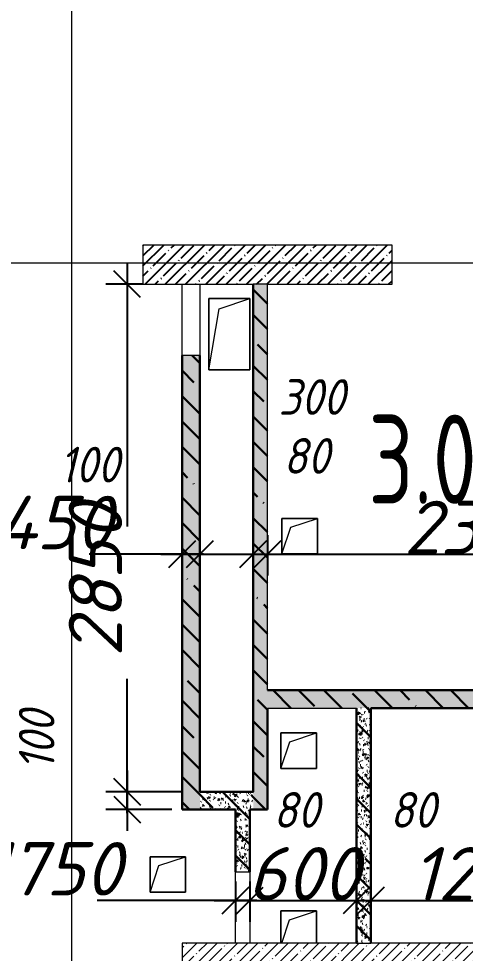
# Model space of a CAD drawing. Header units: millimetres. Extents: x 12986 to 523328, y -9759 to 30092.
# Drawn here: x 461593 to 464102, y 53 to 5302 of the extents above; entities that cross this region are included whole.
import ezdxf

# ---------------------------------------------------------------- set-up
doc = ezdxf.new("R2010")
doc.units = ezdxf.units.MM
for name, color, linetype, lineweight in [('0) ПГП', 1, 'Continuous', 30), ('2) Расчет', 1, 'Continuous', 30), ('4) ПГП красный расчет', 12, 'Continuous', 30), ('A-ANNO-DIMS', 7, 'Continuous', 9), ('A-AREA-IDEN', 7, 'Continuous', 9), ('A-FLOR', 7, 'Continuous', 9), ('A-GENM', 7, 'Continuous', 9), ('A-WALL-6', 18, 'Continuous', 13), ('A-WALL-FNSH-4', 250, 'Continuous', 13), ('I-WALL', 7, 'Continuous', 5), ('Оси-1', 7, 'Continuous', 20)]:
    doc.layers.add(name, color=color, linetype=linetype, lineweight=lineweight)
doc.layers.add('A-WALL-3', color=7, linetype='Continuous', lineweight=5, true_color=0x000000)
doc.layers.add('A-WALL-PATT-2', color=7, linetype='Continuous', lineweight=5, true_color=0xce0000)
doc.styles.add('ISOCPEUR_I_2', font='isocpeui.ttf', dxfattribs={"height": 300})
doc.styles.add('ISOCPEUR_I_3', font='isocpeui.ttf', dxfattribs={"width": 0.9, "height": 200})
doc.styles.add('СПДС', font='ГОСТ тип А.ttf', dxfattribs={"width": 0.9})
doc.dimstyles.new('ISO-2_0_0_9К_СРЕДНИЙ', dxfattribs={"dimscale": 304.8, "dimtxt": 199.196235, "dimasz": 0.492126, "dimexe": 0.393701, "dimexo": 0, "dimgap": 0, "dimtad": 1, "dimdec": 0, "dimzin": 0, "dimdsep": 46, "dimtxsty": 'ISOCPEUR_I_2', "dimblk1": 'OBLIQUE', "dimblk2": 'OBLIQUE', "dimsah": 1, "dimcen": 0.09, "dimdle": 0.393701, "dimazin": 0, "dimtfac": 1, "dimtdec": 4, "dimtix": 1, "dimtmove": 2, "dimatfit": 3, "dimfxl": 1, "dimtvp": 1, "dimtolj": 1, "dimtzin": 0, "dimarcsym": 2})
doc.dimstyles.new('ISO-2_0_0_9К_СРЕДНИЙ_1', dxfattribs={"dimscale": 304.8, "dimtxt": 199.196235, "dimasz": 0.492126, "dimexe": 0.393701, "dimexo": 0, "dimgap": 0, "dimtad": 1, "dimdec": 0, "dimzin": 0, "dimdsep": 46, "dimtxsty": 'ISOCPEUR_I_3', "dimblk1": 'OBLIQUE', "dimblk2": 'OBLIQUE', "dimsah": 1, "dimcen": 0.09, "dimdle": 0.393701, "dimazin": 0, "dimtfac": 1, "dimtdec": 4, "dimtix": 1, "dimtmove": 2, "dimatfit": 3, "dimfxl": 1, "dimtvp": 1, "dimtolj": 1, "dimtzin": 0, "dimarcsym": 2})
doc.dimstyles.new('ISO-2_0_0_9К_СРЕДНИЙ_2', dxfattribs={"dimscale": 304.8, "dimtxt": 199.196235, "dimasz": 0.492126, "dimexe": 0.393701, "dimexo": 0, "dimgap": 0, "dimtad": 1, "dimdec": 0, "dimzin": 0, "dimdsep": 46, "dimtxsty": 'ISOCPEUR_I_2', "dimblk1": 'OBLIQUE', "dimblk2": 'OBLIQUE', "dimsah": 1, "dimcen": 0.09, "dimdle": 0.393701, "dimazin": 0, "dimtfac": 1, "dimtdec": 4, "dimtix": 1, "dimtmove": 0, "dimatfit": 3, "dimfxl": 1, "dimtvp": 1, "dimtolj": 1, "dimtzin": 0, "dimarcsym": 2})
pattern_1 = [(45, (395430.81, -3869.25), (-57.02463, 57.02463), []), (45, (395487.83, -3869.25), (-57.02463, 57.02463), [100.806, -20.161, 3.353, -16.808])]
pattern_2 = [(50, (395430.81, -3869.254), (72.873764, -6.37607), [7.62, -83.82]), (355, (395430.81, -3869.25), (-14.09699, 76.42244), [6.096, -67.056]), (100.451, (395436.88, -3869.785), (58.776964, 70.04687), [6.476, -71.236]), (46.184, (395430.81, -3848.93), (108.43142, -16.81745), [11.43, -125.73]), (96.636, (395439.84, -3850.33), (94.961, 98.97089), [9.714, -106.854]), (351.184, (395430.81, -3848.93), (94.96227, 98.97018), [9.144, -100.584]), (21, (395440.97, -3854.014), (60.64565, -40.90654), [7.62, -83.82]), (326, (395440.97, -3854.01), (24.72083, 73.67493), [6.096, -67.056]), (71.451, (395446.02, -3857.42), (85.36689, 32.76874), [6.476, -71.236]), (37.5, (395430.809, -3869.254), (1.235525, 33.8224325), [3.353, -62.89, 3.353, -64.719, -67.31]), (37.5, (395430.809, -3869.254), (1.235525, 33.8224325), [-134.315, 3.353, -63.957]), (7.5, (395430.81, -3869.254), (26.728146, 40.07255), [3.353, -35.458, 3.353, -61.366, -25.654]), (7.5, (395430.81, -3869.254), (26.728146, 40.07255), [-103.53, 3.353, -22.301]), (327.5, (395408.152, -3869.254), (54.236318, -2.292117), [3.353, -22.047, 3.353, -75.895, -105.156]), (327.5, (395408.152, -3869.254), (54.236318, -2.292117), [-104.648, 3.353, -101.803]), (317.5, (395397.99, -3869.254), (59.25158, 10.17014), [3.353, -29.667, 3.353, -49.276, -74.676]), (317.5, (395397.99, -3869.254), (59.25158, 10.17014), [-85.649, 3.353, -71.323])]
pattern_3 = [(135, (395430.8, -3869.25), (-142.5612, -142.5612), []), (135, (395573.37, -3869.25), (-142.5612, -142.5612), [252.016, -50.403, 3.353, -47.05])]

# ---------------------------------------------------------------- blocks, each defined once
blk = doc.blocks.new('AR_Отверстие прямоугольное _в плите_ - AR_Отверстие прямоугольное _в плите_-V24-АР1_1_Кладочный план 3 этажа')
at = {"layer": 'A-GENM'}
for p, q in [((100, 100), (-100, 100)), ((-100, 100), (-100, -100)), ((-50, 50), (100, 100)), ((100, -100), (100, 100)), ((-100, -100), (-50, 50)), ((-100, -100), (100, -100))]:
    blk.add_line(p, q, dxfattribs=at)
blk = doc.blocks.new('AR_Отверстие прямоугольное _в плите_ - AR_Отверстие прямоугольное _в плите_-24547599-АР1_1_Кладочный план 3 этажа')
at = {"layer": 'A-GENM'}
for p, q in [((100, 97.5), (-100, 97.5)), ((-100, 97.5), (-100, -82.5)), ((-51.2, 48.8), (100, 97.5)), ((100, -82.5), (100, 97.5)), ((-95, -82.5), (-51.2, 48.8))]:
    blk.add_line(p, q, dxfattribs=at)
blk = doc.blocks.new('AR_Отверстие прямоугольное _в плите_ - AR_Отверстие прямоугольное _в плите_-24504815-АР1_1_Кладочный план 3 этажа')
at = {"layer": 'A-GENM'}
for p, q in [((115, 200), (-115, 200)), ((-115, 200), (-115, -200)), ((-57.5, 142.5), (115, 200)), ((115, -200), (115, 200)), ((-115, -200), (-57.5, 142.5)), ((-115, -200), (115, -200))]:
    blk.add_line(p, q, dxfattribs=at)
blk = doc.blocks.new('_Oblique')
at = {"color": 0, "linetype": 'ByBlock', "lineweight": -2}
blk.add_line((-0.5, -0.5), (0.5, 0.5), dxfattribs=at)
blk = doc.blocks.new('*D3532')
at = {"layer": 'A-ANNO-DIMS', "color": 0, "lineweight": -2, "transparency": 16777216}
for p, q in [((461060.8, 455.9), (461060.8, 229.8)), ((462810.8, 455.9), (462810.8, 229.8)), ((460940.8, 349.8), (461296.4, 349.8)), ((462930.8, 349.8), (462033.5, 349.8))]:
    blk.add_line(p, q, dxfattribs=at)
at = {"layer": 'Defpoints', "color": 0, "transparency": 16777216}
for p in [(461060.8, 455.9), (462810.8, 455.9), (462810.8, 349.8)]:
    blk.add_point(p, dxfattribs=at)
at = {"layer": 'A-ANNO-DIMS', "color": 0, "lineweight": -2, "transparency": 16777216, "xscale": 150, "yscale": 150, "zscale": 150, "rotation": 180}
blk.add_blockref('_Oblique', (461060.8, 349.8), dxfattribs=at)
at = {"layer": 'A-ANNO-DIMS', "color": 0, "lineweight": -2, "transparency": 16777216, "xscale": 150, "yscale": 150, "zscale": 150}
blk.add_blockref('_Oblique', (462810.8, 349.8), dxfattribs=at)
at = {"layer": 'A-ANNO-DIMS', "color": 0, "transparency": 16777216, "insert": (461384.6, 677.8), "char_height": 300, "width": 560.814, "attachment_point": 1, "line_spacing_factor": 1.149209, "style": 'ISOCPEUR_I_2'}
blk.add_mtext('\\A1;1750', dxfattribs=at)
blk = doc.blocks.new('*D3533')
at = {"layer": 'A-ANNO-DIMS', "color": 0, "lineweight": -2, "transparency": 16777216}
for p, q in [((462810.8, 455.9), (462810.8, 229.8)), ((462890.8, 455.9), (462890.8, 229.8)), ((462690.8, 349.8), (463010.8, 349.8))]:
    blk.add_line(p, q, dxfattribs=at)
at = {"layer": 'Defpoints', "color": 0, "transparency": 16777216}
for p in [(462810.8, 455.9), (462890.8, 455.9), (462890.8, 349.8)]:
    blk.add_point(p, dxfattribs=at)
at = {"layer": 'A-ANNO-DIMS', "color": 0, "lineweight": -2, "transparency": 16777216, "xscale": 150, "yscale": 150, "zscale": 150, "rotation": 180}
blk.add_blockref('_Oblique', (462810.8, 349.8), dxfattribs=at)
at = {"layer": 'A-ANNO-DIMS', "color": 0, "lineweight": -2, "transparency": 16777216, "xscale": 150, "yscale": 150, "zscale": 150}
blk.add_blockref('_Oblique', (462890.8, 349.8), dxfattribs=at)
at = {"layer": 'A-ANNO-DIMS', "color": 0, "transparency": 16777216, "insert": (463022.8, 958.6), "char_height": 200, "width": 303.391, "attachment_point": 1, "line_spacing_factor": 1.149209, "style": 'ISOCPEUR_I_3'}
blk.add_mtext('\\A1;80', dxfattribs=at)
blk = doc.blocks.new('*D3534')
at = {"layer": 'A-ANNO-DIMS', "color": 0, "lineweight": -2, "transparency": 16777216}
for p, q in [((462890.8, 455.9), (462890.8, 229.8)), ((463490.8, 455.9), (463490.8, 229.8)), ((462890.8, 349.8), (462740.8, 349.8)), ((462890.8, 349.8), (463490.8, 349.8)), ((463490.8, 349.8), (463640.8, 349.8))]:
    blk.add_line(p, q, dxfattribs=at)
at = {"layer": 'Defpoints', "color": 0, "transparency": 16777216}
for p in [(462890.8, 455.9), (463490.8, 455.9), (463490.8, 349.8)]:
    blk.add_point(p, dxfattribs=at)
at = {"layer": 'A-ANNO-DIMS', "color": 0, "lineweight": -2, "transparency": 16777216, "xscale": 150, "yscale": 150, "zscale": 150}
blk.add_blockref('_Oblique', (462890.8, 349.8), dxfattribs=at)
at = {"layer": 'A-ANNO-DIMS', "color": 0, "lineweight": -2, "transparency": 16777216, "xscale": 150, "yscale": 150, "zscale": 150, "rotation": 180}
blk.add_blockref('_Oblique', (463490.8, 349.8), dxfattribs=at)
at = {"layer": 'A-ANNO-DIMS', "color": 0, "transparency": 16777216, "insert": (463190.8, 499.8), "char_height": 300, "width": 455.087, "attachment_point": 5, "style": 'ISOCPEUR_I_2'}
blk.add_mtext('\\A1;600', dxfattribs=at)
blk = doc.blocks.new('*D3535')
at = {"layer": 'A-ANNO-DIMS', "color": 0, "lineweight": -2, "transparency": 16777216}
for p, q in [((463490.8, 455.9), (463490.8, 229.8)), ((463570.8, 455.9), (463570.8, 229.8)), ((463370.8, 349.8), (463690.8, 349.8))]:
    blk.add_line(p, q, dxfattribs=at)
at = {"layer": 'Defpoints', "color": 0, "transparency": 16777216}
for p in [(463490.8, 455.9), (463570.8, 455.9), (463570.8, 349.8)]:
    blk.add_point(p, dxfattribs=at)
at = {"layer": 'A-ANNO-DIMS', "color": 0, "lineweight": -2, "transparency": 16777216, "xscale": 150, "yscale": 150, "zscale": 150, "rotation": 180}
blk.add_blockref('_Oblique', (463490.8, 349.8), dxfattribs=at)
at = {"layer": 'A-ANNO-DIMS', "color": 0, "lineweight": -2, "transparency": 16777216, "xscale": 150, "yscale": 150, "zscale": 150}
blk.add_blockref('_Oblique', (463570.8, 349.8), dxfattribs=at)
at = {"layer": 'A-ANNO-DIMS', "color": 0, "transparency": 16777216, "insert": (463677.8, 958.6), "char_height": 200, "width": 303.391, "attachment_point": 1, "line_spacing_factor": 1.149209, "style": 'ISOCPEUR_I_3'}
blk.add_mtext('\\A1;80', dxfattribs=at)
blk = doc.blocks.new('*D3536')
at = {"layer": 'A-ANNO-DIMS', "color": 0, "lineweight": -2, "transparency": 16777216}
for p, q in [((463570.8, 455.9), (463570.8, 229.8)), ((464790.8, 455.9), (464790.8, 229.8)), ((463450.8, 349.8), (464910.8, 349.8))]:
    blk.add_line(p, q, dxfattribs=at)
at = {"layer": 'Defpoints', "color": 0, "transparency": 16777216}
for p in [(463570.8, 455.9), (464790.8, 455.9), (464790.8, 349.8)]:
    blk.add_point(p, dxfattribs=at)
at = {"layer": 'A-ANNO-DIMS', "color": 0, "lineweight": -2, "transparency": 16777216, "xscale": 150, "yscale": 150, "zscale": 150, "rotation": 180}
blk.add_blockref('_Oblique', (463570.8, 349.8), dxfattribs=at)
at = {"layer": 'A-ANNO-DIMS', "color": 0, "lineweight": -2, "transparency": 16777216, "xscale": 150, "yscale": 150, "zscale": 150}
blk.add_blockref('_Oblique', (464790.8, 349.8), dxfattribs=at)
at = {"layer": 'A-ANNO-DIMS', "color": 0, "transparency": 16777216, "insert": (464180.8, 499.8), "char_height": 300, "width": 560.814, "attachment_point": 5, "style": 'ISOCPEUR_I_2'}
blk.add_mtext('\\A1;1220', dxfattribs=at)
blk = doc.blocks.new('*D3879')
at = {"layer": 'A-ANNO-DIMS', "color": 0, "lineweight": -2, "transparency": 16777216}
for p, q in [((462201.5, 3930.7), (462201.5, 2449.7)), ((462290.8, 3810.7), (462081.5, 3810.7)), ((462201.5, 840.7), (462201.5, 1594.9)), ((462507.8, 960.7), (462081.5, 960.7))]:
    blk.add_line(p, q, dxfattribs=at)
at = {"layer": 'Defpoints', "color": 0, "transparency": 16777216}
for p in [(462290.8, 3810.7), (462201.5, 960.7), (462507.8, 960.7)]:
    blk.add_point(p, dxfattribs=at)
at = {"layer": 'A-ANNO-DIMS', "color": 0, "lineweight": -2, "transparency": 16777216, "xscale": 150, "yscale": 150, "zscale": 150}
for p, rotation in [((462201.5, 3810.7), 90), ((462201.5, 960.7), 270)]:
    blk.add_blockref('_Oblique', p, dxfattribs=dict(at, rotation=rotation))
at = {"layer": 'A-ANNO-DIMS', "color": 0, "transparency": 16777216, "insert": (461873.5, 1718.9), "char_height": 300, "width": 606.782, "attachment_point": 1, "rotation": 90, "line_spacing_factor": 1.149209, "style": 'ISOCPEUR_I_2'}
blk.add_mtext('\\A1;2850', dxfattribs=at)
blk = doc.blocks.new('*D3880')
at = {"layer": 'A-ANNO-DIMS', "color": 0, "lineweight": -2, "transparency": 16777216}
for p, q in [((462201.5, 1080.7), (462201.5, 740.7)), ((462507.8, 960.7), (462081.5, 960.7)), ((462453.7, 860.7), (462081.5, 860.7))]:
    blk.add_line(p, q, dxfattribs=at)
at = {"layer": 'Defpoints', "color": 0, "transparency": 16777216}
for p in [(462507.8, 960.7), (462201.5, 860.7), (462453.7, 860.7)]:
    blk.add_point(p, dxfattribs=at)
at = {"layer": 'A-ANNO-DIMS', "color": 0, "lineweight": -2, "transparency": 16777216, "xscale": 150, "yscale": 150, "zscale": 150}
for p, rotation in [((462201.5, 960.7), 90), ((462201.5, 860.7), 270)]:
    blk.add_blockref('_Oblique', p, dxfattribs=dict(at, rotation=rotation))
at = {"layer": 'A-ANNO-DIMS', "color": 0, "transparency": 16777216, "insert": (461593.6, 1079.8), "char_height": 200, "width": 409.118, "attachment_point": 1, "rotation": 90, "line_spacing_factor": 1.149209, "style": 'ISOCPEUR_I_3'}
blk.add_mtext('\\A1;100', dxfattribs=at)
blk = doc.blocks.new('*D3881')
at = {"layer": 'A-ANNO-DIMS', "color": 0, "lineweight": -2, "transparency": 16777216}
for p, q in [((461060.8, 2400.7), (461060.8, 2174.6)), ((462510.8, 2400.7), (462510.8, 2174.6)), ((460940.8, 2294.6), (461221.3, 2294.6)), ((462630.8, 2294.6), (461989.2, 2294.6))]:
    blk.add_line(p, q, dxfattribs=at)
at = {"layer": 'Defpoints', "color": 0, "transparency": 16777216}
for p in [(461060.8, 2400.7), (462510.8, 2400.7), (462510.8, 2294.6)]:
    blk.add_point(p, dxfattribs=at)
at = {"layer": 'A-ANNO-DIMS', "color": 0, "lineweight": -2, "transparency": 16777216, "xscale": 150, "yscale": 150, "zscale": 150, "rotation": 180}
blk.add_blockref('_Oblique', (461060.8, 2294.6), dxfattribs=at)
at = {"layer": 'A-ANNO-DIMS', "color": 0, "lineweight": -2, "transparency": 16777216, "xscale": 150, "yscale": 150, "zscale": 150}
blk.add_blockref('_Oblique', (462510.8, 2294.6), dxfattribs=at)
at = {"layer": 'A-ANNO-DIMS', "color": 0, "transparency": 16777216, "insert": (461315.6, 2622.6), "char_height": 300, "width": 579.201, "attachment_point": 1, "line_spacing_factor": 1.149209, "style": 'ISOCPEUR_I_2'}
blk.add_mtext('\\A1;1450', dxfattribs=at)
blk = doc.blocks.new('*D3882')
at = {"layer": 'A-ANNO-DIMS', "color": 0, "lineweight": -2, "transparency": 16777216}
for p, q in [((462510.8, 2400.7), (462510.8, 2174.6)), ((462610.8, 2400.7), (462610.8, 2174.6)), ((462390.8, 2294.6), (462730.8, 2294.6))]:
    blk.add_line(p, q, dxfattribs=at)
at = {"layer": 'Defpoints', "color": 0, "transparency": 16777216}
for p in [(462510.8, 2400.7), (462610.8, 2400.7), (462610.8, 2294.6)]:
    blk.add_point(p, dxfattribs=at)
at = {"layer": 'A-ANNO-DIMS', "color": 0, "lineweight": -2, "transparency": 16777216, "xscale": 150, "yscale": 150, "zscale": 150, "rotation": 180}
blk.add_blockref('_Oblique', (462510.8, 2294.6), dxfattribs=at)
at = {"layer": 'A-ANNO-DIMS', "color": 0, "lineweight": -2, "transparency": 16777216, "xscale": 150, "yscale": 150, "zscale": 150}
blk.add_blockref('_Oblique', (462610.8, 2294.6), dxfattribs=at)
at = {"layer": 'A-ANNO-DIMS', "color": 0, "transparency": 16777216, "insert": (461821.4, 2897.8), "char_height": 200, "width": 409.118, "attachment_point": 1, "line_spacing_factor": 1.149209, "style": 'ISOCPEUR_I_3'}
blk.add_mtext('\\A1;100', dxfattribs=at)
blk = doc.blocks.new('*D3883')
at = {"layer": 'A-ANNO-DIMS', "color": 0, "lineweight": -2, "transparency": 16777216}
for p, q in [((462610.8, 2400.7), (462610.8, 2174.6)), ((462910.8, 2400.7), (462910.8, 2174.6)), ((462490.8, 2294.6), (463030.8, 2294.6))]:
    blk.add_line(p, q, dxfattribs=at)
at = {"layer": 'Defpoints', "color": 0, "transparency": 16777216}
for p in [(462610.8, 2400.7), (462910.8, 2400.7), (462910.8, 2294.6)]:
    blk.add_point(p, dxfattribs=at)
at = {"layer": 'A-ANNO-DIMS', "color": 0, "lineweight": -2, "transparency": 16777216, "xscale": 150, "yscale": 150, "zscale": 150, "rotation": 180}
blk.add_blockref('_Oblique', (462610.8, 2294.6), dxfattribs=at)
at = {"layer": 'A-ANNO-DIMS', "color": 0, "lineweight": -2, "transparency": 16777216, "xscale": 150, "yscale": 150, "zscale": 150}
blk.add_blockref('_Oblique', (462910.8, 2294.6), dxfattribs=at)
at = {"layer": 'A-ANNO-DIMS', "color": 0, "transparency": 16777216, "insert": (463052.5, 3277.6), "char_height": 200, "width": 455.087, "attachment_point": 1, "line_spacing_factor": 1.149209, "style": 'ISOCPEUR_I_3'}
blk.add_mtext('\\A1;300', dxfattribs=at)
blk = doc.blocks.new('*D3884')
at = {"layer": 'A-ANNO-DIMS', "color": 0, "lineweight": -2, "transparency": 16777216}
for p, q in [((462910.8, 2400.7), (462910.8, 2174.6)), ((462990.8, 2400.7), (462990.8, 2174.6)), ((462790.8, 2294.6), (463110.8, 2294.6))]:
    blk.add_line(p, q, dxfattribs=at)
at = {"layer": 'Defpoints', "color": 0, "transparency": 16777216}
for p in [(462910.8, 2400.7), (462990.8, 2400.7), (462990.8, 2294.6)]:
    blk.add_point(p, dxfattribs=at)
at = {"layer": 'A-ANNO-DIMS', "color": 0, "lineweight": -2, "transparency": 16777216, "xscale": 150, "yscale": 150, "zscale": 150, "rotation": 180}
blk.add_blockref('_Oblique', (462910.8, 2294.6), dxfattribs=at)
at = {"layer": 'A-ANNO-DIMS', "color": 0, "lineweight": -2, "transparency": 16777216, "xscale": 150, "yscale": 150, "zscale": 150}
blk.add_blockref('_Oblique', (462990.8, 2294.6), dxfattribs=at)
at = {"layer": 'A-ANNO-DIMS', "color": 0, "transparency": 16777216, "insert": (463079.5, 2946.6), "char_height": 200, "width": 303.391, "attachment_point": 1, "line_spacing_factor": 1.149209, "style": 'ISOCPEUR_I_3'}
blk.add_mtext('\\A1;80', dxfattribs=at)
blk = doc.blocks.new('*D3885')
at = {"layer": 'A-ANNO-DIMS', "color": 0, "lineweight": -2, "transparency": 16777216}
for p, q in [((462990.8, 2400.7), (462990.8, 2174.6)), ((465370.8, 2400.7), (465370.8, 2174.6)), ((462870.8, 2294.6), (465490.8, 2294.6))]:
    blk.add_line(p, q, dxfattribs=at)
at = {"layer": 'Defpoints', "color": 0, "transparency": 16777216}
for p in [(462990.8, 2400.7), (465370.8, 2400.7), (465370.8, 2294.6)]:
    blk.add_point(p, dxfattribs=at)
at = {"layer": 'A-ANNO-DIMS', "color": 0, "lineweight": -2, "transparency": 16777216, "xscale": 150, "yscale": 150, "zscale": 150, "rotation": 180}
blk.add_blockref('_Oblique', (462990.8, 2294.6), dxfattribs=at)
at = {"layer": 'A-ANNO-DIMS', "color": 0, "lineweight": -2, "transparency": 16777216, "xscale": 150, "yscale": 150, "zscale": 150}
blk.add_blockref('_Oblique', (465370.8, 2294.6), dxfattribs=at)
at = {"layer": 'A-ANNO-DIMS', "color": 0, "transparency": 16777216, "insert": (464180.8, 2444.6), "char_height": 300, "width": 606.782, "attachment_point": 5, "style": 'ISOCPEUR_I_2'}
blk.add_mtext('\\A1;2380', dxfattribs=at)

msp = doc.modelspace()

# ---------------------------------------------------------------- hatches: boundary and pattern name
h = msp.add_hatch()
h.set_pattern_fill('FP_4', color=256, style=0, pattern_type=2)
h.set_pattern_definition(pattern_1)
h.paths.add_polyline_path([(463690.80855, 3810.74642), (463690.80855, 4030.74642), (462290.80853, 4030.74642), (462290.80853, 3810.74642), (462990.80853, 3810.74642)], flags=0)
h.paths.add_polyline_path([(467290.80854, 3810.74642), (467290.80854, 4030.74642), (467090.80854, 4030.74642), (467090.80854, 3810.74642)], flags=0)
h.paths.add_polyline_path([(466140.80854, 3810.74642), (466140.80854, 4030.74642), (464790.80855, 4030.74642), (464790.80855, 3810.74642), (465850.80855, 3810.74642)], flags=0)
at = {"layer": '0) ПГП'}
h = msp.add_hatch(dxfattribs=at)
h.set_pattern_fill('FP_6', color=256, style=0, pattern_type=2)
h.set_pattern_definition(pattern_2)
h.paths.add_polyline_path([(462910.80853, 860.74641), (462990.80853, 860.74641), (462990.80853, 3810.74642), (462910.80853, 3810.74642), (462910.80853, 960.74641)], flags=0)
h = msp.add_hatch(dxfattribs=at)
h.set_pattern_fill('FP_7', color=256, style=0, pattern_type=2)
h.set_pattern_definition(pattern_3)
h.paths.add_polyline_path([(462910.80853, 860.74641), (462990.80853, 860.74641), (462990.80853, 3810.74642), (462910.80853, 3810.74642), (462910.80853, 960.74641)], flags=0)
h = msp.add_hatch(dxfattribs=at)
h.set_pattern_fill('FP_6', color=256, style=0, pattern_type=2)
h.set_pattern_definition(pattern_2)
h.paths.add_polyline_path([(462510.80851, 860.74641), (462610.80851, 860.74641), (462610.80851, 3410.74642), (462510.80851, 3410.74642), (462510.80851, 1352.72767)], flags=0)
h = msp.add_hatch(dxfattribs=at)
h.set_pattern_fill('FP_7', color=256, style=0, pattern_type=2)
h.set_pattern_definition(pattern_3)
h.paths.add_polyline_path([(462510.80851, 860.74641), (462610.80851, 860.74641), (462610.80851, 3410.74642), (462510.80851, 3410.74642), (462510.80851, 1352.72767)], flags=0)
h = msp.add_hatch(dxfattribs=at)
h.set_pattern_fill('FP_6', color=256, style=0, pattern_type=2)
h.set_pattern_definition(pattern_2)
h.paths.add_polyline_path([(463570.80855, 1430.74641), (464820.80855, 1430.74641), (464820.80855, 1530.74641), (462990.80853, 1530.74641), (462990.80853, 1430.74641), (463490.80855, 1430.74641)], flags=0)
h.paths.add_polyline_path([(465366.80855, 1430.74641), (465370.80855, 1430.74641), (465370.80855, 1530.74641), (465366.80855, 1530.74641), (465366.80855, 1523.14641), (465325.30855, 1523.14641), (465325.30855, 1438.34641), (465366.80855, 1438.34641)], flags=0)
h = msp.add_hatch(dxfattribs=at)
h.set_pattern_fill('FP_7', color=256, style=0, pattern_type=2)
h.set_pattern_definition(pattern_3)
h.paths.add_polyline_path([(463570.80855, 1430.74641), (464820.80855, 1430.74641), (464820.80855, 1530.74641), (462990.80853, 1530.74641), (462990.80853, 1430.74641), (463490.80855, 1430.74641)], flags=0)
h.paths.add_polyline_path([(465366.80855, 1430.74641), (465370.80855, 1430.74641), (465370.80855, 1530.74641), (465366.80855, 1530.74641), (465366.80855, 1523.14641), (465325.30855, 1523.14641), (465325.30855, 1438.34641), (465366.80855, 1438.34641)], flags=0)
h = msp.add_hatch(dxfattribs=at)
h.set_pattern_fill('FP_6', color=256, style=0, pattern_type=2)
h.set_pattern_definition(pattern_2)
h.paths.add_polyline_path([(463490.80855, 110.74641), (463570.80855, 110.74641), (463570.80855, 1430.74641), (463490.80855, 1430.74641), (463490.80855, 1352.72767)], flags=0)
h = msp.add_hatch(dxfattribs=at)
h.set_pattern_fill('FP_7', color=256, style=0, pattern_type=2)
h.set_pattern_definition(pattern_3)
h.paths.add_polyline_path([(463490.80855, 110.74641), (463570.80855, 110.74641), (463570.80855, 1430.74641), (463490.80855, 1430.74641), (463490.80855, 1352.72767)], flags=0)
h = msp.add_hatch(dxfattribs=at)
h.set_pattern_fill('FP_6', color=256, style=0, pattern_type=2)
h.set_pattern_definition(pattern_2)
h.paths.add_polyline_path([(462910.80853, 860.74641), (462910.80853, 960.74641), (462610.80851, 960.74641), (462610.80851, 860.74641), (462890.80853, 860.74641)], flags=0)
h = msp.add_hatch(dxfattribs=at)
h.set_pattern_fill('FP_7', color=256, style=0, pattern_type=2)
h.set_pattern_definition(pattern_3)
h.paths.add_polyline_path([(462910.80853, 860.74641), (462910.80853, 960.74641), (462610.80851, 960.74641), (462610.80851, 860.74641), (462890.80853, 860.74641)], flags=0)
h = msp.add_hatch(dxfattribs=at)
h.set_pattern_fill('FP_6', color=256, style=0, pattern_type=2)
h.set_pattern_definition(pattern_2)
h.paths.add_polyline_path([(462810.80853, 510.74641), (462890.80853, 510.74641), (462890.80853, 860.74641), (462810.80853, 860.74641)], flags=0)
h = msp.add_hatch(dxfattribs=at)
h.set_pattern_fill('FP_7', color=256, style=0, pattern_type=2)
h.set_pattern_definition(pattern_3)
h.paths.add_polyline_path([(462810.80853, 510.74641), (462890.80853, 510.74641), (462890.80853, 860.74641), (462810.80853, 860.74641)], flags=0)
at = {"layer": 'A-WALL-PATT-2'}
h = msp.add_hatch(dxfattribs=at)
h.set_pattern_fill('FP_4', color=256, style=0, pattern_type=2)
h.set_pattern_definition(pattern_1)
h.paths.add_polyline_path([(462510.80851, -109.25359), (465850.80855, -109.25359), (465850.80855, 110.74641), (462510.80851, 110.74641), (462510.80851, -77.23382)], flags=0)

# ---------------------------------------------------------------- linework, layer by layer
at = {"layer": '0) ПГП'}
for p, q in [((462610.80851, 960.74641), (462610.80851, 3410.74642)), ((462990.80853, 860.74641), (462990.80853, 1430.74641)), ((463490.80855, 1430.74641), (463490.80855, 110.74641)), ((463570.80855, 1430.74641), (464790.80855, 1430.74641)), ((462510.80851, 860.74641), (462810.80853, 860.74641)), ((462890.80853, 860.74641), (462990.80853, 860.74641)), ((462890.80853, 510.74641), (462890.80853, 860.74641))]:
    msp.add_line(p, q, dxfattribs=at)
at = {"layer": '2) Расчет'}
for p, q in [((462510.80851, 3410.74642), (462510.80851, 860.74641)), ((462910.80853, 960.74641), (462610.80851, 960.74641)), ((462810.80853, 860.74641), (462810.80853, 510.74641))]:
    msp.add_line(p, q, dxfattribs=at)
at = {"layer": '4) ПГП красный расчет'}
for p, q in [((462910.80853, 3810.74642), (462910.80853, 960.74641)), ((464820.80855, 1530.74641), (462990.80853, 1530.74641)), ((463570.80855, 110.74641), (463570.80855, 1430.74641))]:
    msp.add_line(p, q, dxfattribs=at)
at = {"layer": 'A-FLOR'}
for p, q in [((462660.80852, 3730.74647), (462890.80852, 3730.74647)), ((462660.80852, 3330.74647), (462660.80852, 3730.74647)), ((462890.80852, 3730.74647), (462890.80852, 3330.74647)), ((462890.80852, 3330.74647), (462660.80852, 3330.74647)), ((463070.80855, 2495.74659), (463270.80855, 2495.74659)), ((463070.80855, 2295.74659), (463070.80855, 2495.74659)), ((463270.80855, 2495.74659), (463270.80855, 2295.74659)), ((463270.80855, 2295.74659), (463070.80855, 2295.74659)), ((463065.80855, 1290.74647), (463265.80855, 1290.74647)), ((463065.80855, 1090.74647), (463065.80855, 1290.74647)), ((463265.80855, 1290.74647), (463265.80855, 1090.74647)), ((463265.80855, 1090.74647), (463065.80855, 1090.74647)), ((462330.80853, 595.74659), (462530.80853, 595.74659)), ((462330.80853, 395.74659), (462330.80853, 595.74659)), ((462530.80853, 595.74659), (462530.80853, 395.74659)), ((462530.80853, 395.74659), (462330.80853, 395.74659)), ((463065.80855, 290.74647), (463265.80855, 290.74647)), ((463065.80855, 110.74641), (463065.80855, 290.74647)), ((463265.80855, 290.74647), (463265.80855, 110.74641))]:
    msp.add_line(p, q, dxfattribs=at)
at = {"layer": 'A-WALL-3'}
for p, q in [((463690.80855, 4030.74642), (462290.80853, 4030.74642)), ((462290.80853, 4030.74642), (462290.80853, 3810.74642)), ((463690.80855, 3810.74642), (463690.80855, 4030.74642)), ((462290.80853, 3810.74642), (462910.80853, 3810.74642)), ((462990.80853, 3810.74642), (463690.80855, 3810.74642)), ((463490.80855, 110.74641), (462510.80851, 110.74641)), ((462510.80851, 110.74641), (462510.80851, -109.25359)), ((464790.80855, 110.74641), (463570.80855, 110.74641))]:
    msp.add_line(p, q, dxfattribs=at)
at = {"layer": 'A-WALL-6'}
for p, q in [((462990.80853, 3810.74642), (462910.80853, 3810.74642)), ((463490.80855, 110.74641), (463570.80855, 110.74641))]:
    msp.add_line(p, q, dxfattribs=at)
at = {"layer": 'A-WALL-FNSH-4'}
for p, q in [((462990.80853, 1530.74641), (462990.80853, 3810.74642)), ((462610.80851, 3410.74642), (462510.80851, 3410.74642)), ((462990.80853, 1430.74641), (463490.80855, 1430.74641)), ((462810.80853, 510.74641), (462890.80853, 510.74641))]:
    msp.add_line(p, q, dxfattribs=at)
at = {"layer": 'I-WALL'}
for p, q in [((462510.80851, 3410.74642), (462510.80851, 3810.74642)), ((462610.80851, 3810.74642), (462610.80851, 3410.74642)), ((462810.80853, 110.74641), (462810.80853, 510.74641)), ((462890.80853, 510.74641), (462890.80853, 110.74641))]:
    msp.add_line(p, q, dxfattribs=at)
at = {"layer": 'Оси-1'}
for p, q in [((461890.80852, -8019.25359), (461890.80852, 24767.68957)), ((389220.80855, 3930.74641), (521382.43658, 3930.74641))]:
    msp.add_line(p, q, dxfattribs=at)

# ---------------------------------------------------------------- block references
at = {"layer": 'A-GENM'}
for name, p in [('AR_Отверстие прямоугольное _в плите_ - AR_Отверстие прямоугольное _в плите_-24504815-АР1_1_Кладочный план 3 этажа', (462775.80852, 3530.74647)), ('AR_Отверстие прямоугольное _в плите_ - AR_Отверстие прямоугольное _в плите_-V24-АР1_1_Кладочный план 3 этажа', (463170.80855, 2395.74659)), ('AR_Отверстие прямоугольное _в плите_ - AR_Отверстие прямоугольное _в плите_-V24-АР1_1_Кладочный план 3 этажа', (463165.80855, 1190.74647)), ('AR_Отверстие прямоугольное _в плите_ - AR_Отверстие прямоугольное _в плите_-V24-АР1_1_Кладочный план 3 этажа', (462430.80853, 495.74659)), ('AR_Отверстие прямоугольное _в плите_ - AR_Отверстие прямоугольное _в плите_-24547599-АР1_1_Кладочный план 3 этажа', (463165.80855, 193.24647))]:
    msp.add_blockref(name, p, dxfattribs=at)

# ---------------------------------------------------------------- texts
at = {"layer": 'A-AREA-IDEN', "insert": (463556.6892, 3077.83178), "char_height": 500, "width": 1327.5945, "attachment_point": 1, "style": 'СПДС'}
msp.add_mtext('3.09', dxfattribs=at)

# ---------------------------------------------------------------- dimensions: what is measured, and where the dimension line sits
at = {"layer": 'A-ANNO-DIMS'}
for base, p1, p2, dimstyle, override, picture, middle in [((462201.46772, 960.74641), (462290.80853, 3810.74642), (462507.76051, 960.74641), 'ISO-2_0_0_9К_СРЕДНИЙ', {"dimpost": '<>', "dimfxl": 2858.245649}, '*D3879', (462073.50991, 2022.33205)), ((462201.46772, 860.74641), (462507.76051, 960.74641), (462453.6781, 860.74641), 'ISO-2_0_0_9К_СРЕДНИЙ_1', {"dimpost": '<>', "dimfxl": 113.68776}, '*D3880', (461726.89761, 1284.39444))]:
    dim = msp.add_linear_dim(base=base, p1=p1, p2=p2, angle=90, dimstyle=dimstyle, override=override, dxfattribs=at)
    dim.commit()
    dim.dimension.update_dxf_attribs({"geometry": picture, "text_midpoint": middle, "dimtype": 160, "text_rotation": 90})
for base, p1, p2, dimstyle, override, picture, middle in [((462910.80853, 2294.60769), (462610.80851, 2400.67371), (462910.80853, 2400.67371), 'ISO-2_0_0_9К_СРЕДНИЙ_1', {"dimpost": '<>', "dimfxl": 300.000018}, '*D3883', (463280.08725, 3144.22831)), ((462990.80853, 2294.60769), (462910.80853, 2400.67371), (462990.80853, 2400.67371), 'ISO-2_0_0_9К_СРЕДНИЙ_1', {"dimpost": '<>', "dimfxl": 80}, '*D3884', (463231.20528, 2813.27913)), ((462610.80851, 2294.60769), (462510.80851, 2400.67371), (462610.80851, 2400.67371), 'ISO-2_0_0_9К_СРЕДНИЙ_1', {"dimpost": '<>', "dimfxl": 100}, '*D3882', (462025.95348, 2764.43097)), ((462510.80851, 2294.60769), (461060.80853, 2400.67371), (462510.80851, 2400.67371), 'ISO-2_0_0_9К_СРЕДНИЙ', {"dimpost": '<>', "dimfxl": 1449.99998}, '*D3881', (461605.23903, 2422.56551)), ((462890.80853, 349.82546), (462810.80853, 455.89148), (462890.80853, 455.89148), 'ISO-2_0_0_9К_СРЕДНИЙ_1', {"dimpost": '<>', "dimfxl": 80}, '*D3533', (463174.49462, 825.3018)), ((463570.80855, 349.82546), (463490.80855, 455.89148), (463570.80855, 455.89148), 'ISO-2_0_0_9К_СРЕДНИЙ_1', {"dimpost": '<>', "dimfxl": 80}, '*D3535', (463829.48591, 825.3018)), ((462810.80853, 349.82546), (461060.80853, 455.89148), (462810.80853, 455.89148), 'ISO-2_0_0_9К_СРЕДНИЙ', {"dimpost": '<>', "dimfxl": 1749.999998}, '*D3532', (461664.96969, 477.78327))]:
    dim = msp.add_linear_dim(base=base, p1=p1, p2=p2, dimstyle=dimstyle, override=override, dxfattribs=at)
    dim.commit()
    dim.dimension.update_dxf_attribs({"geometry": picture, "text_midpoint": middle, "dimtype": 160})
for base, p1, p2, override, picture, middle in [((465370.80855, 2294.60769), (462990.80853, 2400.67371), (465370.80855, 2400.67371), {"dimpost": '<>', "dimfxl": 2380.000021}, '*D3885', (464180.80854, 2444.60769)), ((463490.80855, 349.82546), (462890.80853, 455.89148), (463490.80855, 455.89148), {"dimpost": '<>', "dimfxl": 600.000021}, '*D3534', (463190.80854, 499.82546)), ((464790.80855, 349.82546), (463570.80855, 455.89148), (464790.80855, 455.89148), {"dimpost": '<>', "dimfxl": 1220}, '*D3536', (464180.80855, 499.82546))]:
    dim = msp.add_linear_dim(base=base, p1=p1, p2=p2, dimstyle='ISO-2_0_0_9К_СРЕДНИЙ_2', override=override, dxfattribs=at)
    dim.commit()
    dim.dimension.update_dxf_attribs({"geometry": picture, "text_midpoint": middle})

doc.saveas('drawing.dxf')
